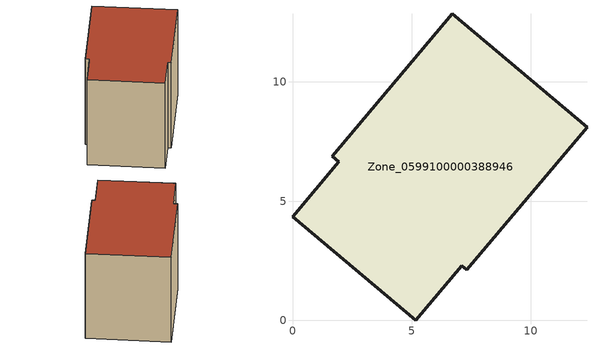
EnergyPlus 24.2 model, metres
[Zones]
Zone_0599100000388946
 floor ground (C_G): 6.7,12.86 12.35,8.1 7.32,2.12 7.1,2.3 5.16,0 0,4.35 1.93,6.64 1.66,6.87 z0
 wall outside (C_F): 5.16,0 7.1,2.3 7.32,2.12 12.35,8.1 6.7,12.86 1.66,6.87 1.93,6.64 0,4.35 5.16,0 z0:8.99
 roof outside (C_R): 1.93,6.64 0,4.35 5.16,0 7.1,2.3 7.32,2.12 12.35,8.1 6.7,12.86 1.66,6.87 z8.99
[BUILDING]
Pand.0599100000388946: North Axis=0; Terrain=City; Loads Convergence Tolerance Value=0.04; Temperature Convergence Tolerance Value=0.4; Solar Distribution=FullExterior; Maximum Number of Warmup Days=25; Minimum Number of Warmup Days=1
[Site:Location]
Rotterdam.The.Hague.AP_ZH_NLD Design_Conditions: Latitude=51.96; Longitude=4.45; Time Zone=1; Elevation=-4.5
[SITE:GROUNDTEMPERATURE:BUILDINGSURFACE]
18, 18, 18, 18, 18, 18, 18, 18, 18, 18, 18, 18
[MATERIAL] Thermal Absorptance=0.9; Solar Absorptance=0.7; Visible Absorptance=0.7
Name | Roughness | Thickness | Conductivity | Density | Specific Heat
G.TI.1992-2005 | MediumSmooth | 0.15 | 0.06 | 540 | 1210
F.TI.1992-2005 | Rough | 0.3 | 0.12 | 1920 | 840
R.TI.1992-2005 | MediumRough | 0.2 | 0.08 | 1500 | 1000
[CONSTRUCTION]
C_G: G.TI.1992-2005
C_F: F.TI.1992-2005
C_R: R.TI.1992-2005
[ZONE]
Zone_0599100000388946: Type=1; Multiplier=1; Ceiling Height=Autocalculate; Volume=Autocalculate; Floor Area=autocalculate; Part of Total Floor Area=Yes
[ZONEINFILTRATION:DESIGNFLOWRATE]
Infil_Zone_0599100000388946: Zone or ZoneList or Space or SpaceList=Zone_0599100000388946; Schedule=AlwaysOn; Design Flow Rate Calculation Method=Flow/Area; Flow Rate per Floor Area=0.0015; Constant Term Coefficient=1; Temperature Term Coefficient=0; Velocity Term Coefficient=0; Velocity Squared Term Coefficient=0
[HVACTEMPLATE:ZONE:IDEALLOADSAIRSYSTEM]
Zone_0599100000388946: Maximum Heating Supply Air Temperature=50; Minimum Cooling Supply Air Temperature=13; Maximum Heating Supply Air Humidity Ratio=0.0156; Minimum Cooling Supply Air Humidity Ratio=0.0077; Heating Limit=NoLimit; Cooling Limit=NoLimit; Dehumidification Control Type=ConstantSensibleHeatRatio; Cooling Sensible Heat Ratio=0.7; Dehumidification Setpoint=60; Humidification Control Type=None; Humidification Setpoint=30; Outdoor Air Method=None; Outdoor Air Flow Rate per Person=0.00944; Outdoor Air Flow Rate per Zone Floor Area=0; Outdoor Air Flow Rate per Zone=0; Demand Controlled Ventilation Type=None; Outdoor Air Economizer Type=NoEconomizer; Heat Recovery Type=None; Sensible Heat Recovery Effectiveness=0.7; Latent Heat Recovery Effectiveness=0.65
[ZONECONTROL:THERMOSTAT]
ThermostatControl_Zone_0599100000388946: Zone or ZoneList=Zone_0599100000388946; Control Type Schedule=DualSetpointControlType; Control 1=Thermostat_Zone_0599100000388946; Temperature Difference Between Cutout And Setpoint=0
[THERMOSTATSETPOINT:DUALSETPOINT]
Thermostat_Zone_0599100000388946: Heating Setpoint Temperature Schedule=HeatingSetpoint_Zone_0599100000388946; Cooling Setpoint Temperature Schedule=CoolingSetpoint_Zone_0599100000388946
[SCHEDULE:COMPACT]
HeatingSetpoint_Zone_0599100000388946: Through: 12/31, For: AllDays, Until: 24:00, 21
CoolingSetpoint_Zone_0599100000388946: Through: 12/31, For: AllDays, Until: 24:00, 24
DualSetpointControlType: Through: 12/31, For: AllDays, Until: 24:00, 4
AlwaysOn: Through: 12/31, For: AllDays, Until: 24:00, 1
